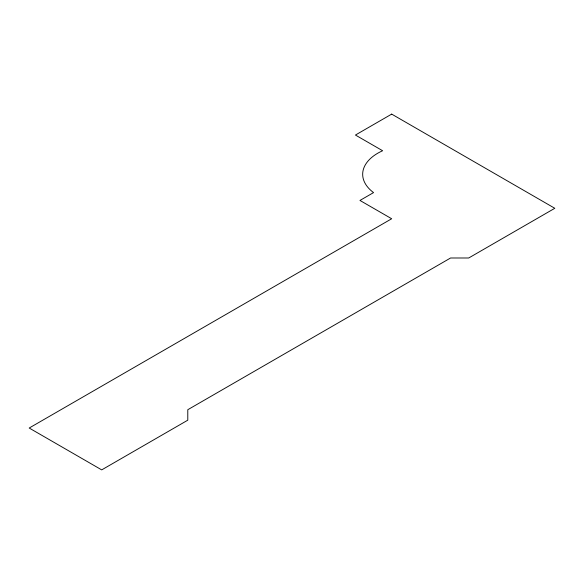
<?xml version="1.0" encoding="UTF-8"?>
<svg xmlns="http://www.w3.org/2000/svg" width="584" height="584" viewBox="0 0 584 584"><rect width="100%" height="100%" fill="white"/><g stroke="black" fill="none" stroke-linecap="round" stroke-linejoin="round"><path stroke-width="0.88" d="M391.681 114.114L355.437 135.043L382.622 150.738A51.662 29.828 0 0 0 373.556 192.596L359.963 200.443L391.681 218.752L29.2 428.028L101.696 469.886L187.785 420.181L187.785 409.72L450.585 257.989L468.711 257.989L554.8 208.291L391.681 114.114"/></g></svg>
